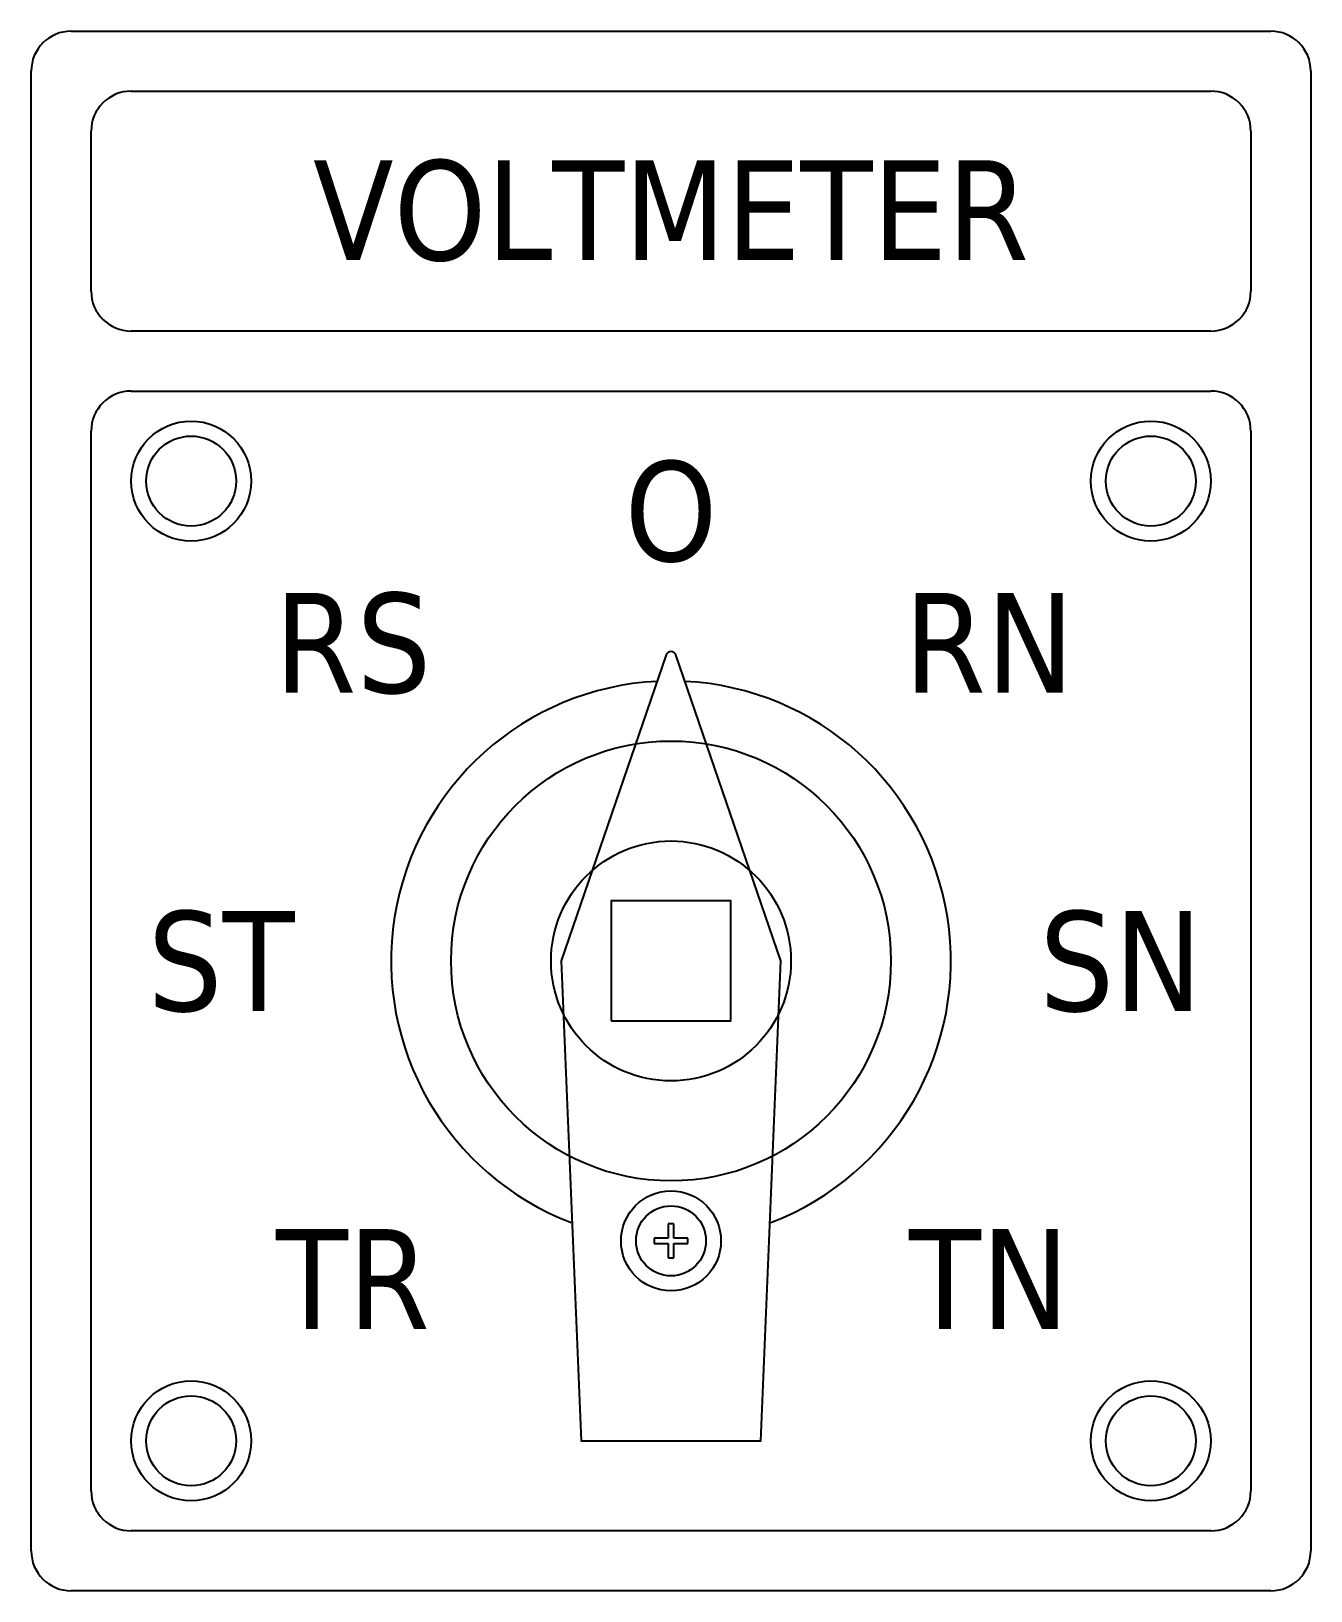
# Model space of a CAD drawing. Header units: millimetres. Extents: x 0 to 64, y 0 to 78.
import ezdxf
from ezdxf.enums import TextEntityAlignment as Align

# ---------------------------------------------------------------- set-up
doc = ezdxf.new("R2010")
doc.units = ezdxf.units.MM
doc.styles.add('Tahoma (Input Text)', font='tahoma.ttf')

# ---------------------------------------------------------------- blocks, each defined once
blk = doc.blocks.new('Von-to')
at = {"color": 6}
for p, q in [((-30, 46.5), (30, 46.5)), ((-32, -29.5), (-32, 44.5)), ((32, 44.5), (32, -29.5)), ((-27, 43.5), (27, 43.5)), ((-29, 33.5), (-29, 41.5)), ((29, 41.5), (29, 33.5)), ((27, 31.5), (-27, 31.5)), ((-27, 28.5), (27, 28.5)), ((-29, -26.5), (-29, 26.5)), ((29, 26.5), (29, -26.5)), ((0.138, -13.152), (-0.138, -13.152)), ((-0.138, -13.152), (-0.138, -13.862)), ((0.138, -13.862), (0.138, -13.152)), ((-0.848, -13.862), (-0.848, -14.138)), ((-0.138, -13.862), (-0.848, -13.862)), ((0.848, -13.862), (0.138, -13.862)), ((0.848, -14.138), (0.848, -13.862)), ((-0.848, -14.138), (-0.138, -14.138)), ((-0.138, -14.138), (-0.138, -14.848)), ((0.138, -14.138), (0.848, -14.138)), ((0.138, -14.848), (0.138, -14.138)), ((-0.138, -14.848), (0.138, -14.848)), ((27, -28.5), (-27, -28.5)), ((30, -31.5), (-30, -31.5))]:
    blk.add_line(p, q, dxfattribs=at)
blk.add_lwpolyline([(5.5, 0), (0.236, 15.312, 0.713683), (-0.236, 15.312), (-5.5, 0), (-4.5, -24), (4.5, -24), (5.5, 0)], format="xyb", dxfattribs=at)
blk.add_lwpolyline([(-3, -3), (3, -3), (3, 3), (-3, 3)], close=True, dxfattribs=at)
at = {"color": 2}
for centre, radius in [((-24, 24), 3), ((24, 24), 3), ((0, 0), 11), ((-24, -24), 3), ((24, -24), 3)]:
    blk.add_circle(centre, radius, dxfattribs=at)
at = {"color": 6}
for centre, radius in [((-24, 24), 2.25), ((24, 24), 2.25), ((0, 0), 6), ((0, -14), 2.5), ((0, -14), 1.75), ((-24, -24), 2.25), ((24, -24), 2.25)]:
    blk.add_circle(centre, radius, dxfattribs=at)
for centre, radius, start, end in [((-30, 44.5), 2, 90, 180), ((30, 44.5), 2, 0, 90), ((-27, 41.5), 2, 90, 180), ((27, 41.5), 2, 0, 90), ((-27, 33.5), 2, 180, 270), ((27, 33.5), 2, 270, 0), ((-27, 26.5), 2, 90, 180), ((27, 26.5), 2, 0, 90), ((0, 0), 14, 92.83897, 249.08828), ((0, 0), 14, 290.91172, 87.16103), ((-27, -26.5), 2, 180, 270), ((27, -26.5), 2, 270, 0), ((-30, -29.5), 2, 180, 270), ((30, -29.5), 2, 270, 0)]:
    blk.add_arc(centre, radius, start, end, dxfattribs=at)
at = {"color": 6, "insert": (0, 37.5), "char_height": 5, "width": 58, "attachment_point": 5}
blk.add_mtext('{\\fTahoma|b0|i0|c0|p34;VOLTMETER}', dxfattribs=at)
at = {"color": 6, "style": 'Tahoma (Input Text)'}
for tag, p in [('O', (0, 22.5)), ('RS', (-15.91, 15.91)), ('RN', (15.91, 15.91)), ('ST', (-22.5, 0)), ('SN', (22.5, 0)), ('TR', (-15.91, -15.91)), ('TN', (15.91, -15.91))]:
    blk.add_attdef(tag, text='', height=5, dxfattribs=at).set_placement(p, align=Align.MIDDLE_CENTER)

msp = doc.modelspace()

# ---------------------------------------------------------------- block references
at = {"color": 7}
msp.add_blockref('Von-to', (32, 31.5), dxfattribs=at).add_auto_attribs({'RN': 'RN', 'SN': 'SN', 'TN': 'TN', 'O': 'O', 'ST': 'ST', 'TR': 'TR', 'RS': 'RS'})

doc.saveas('drawing.dxf')
